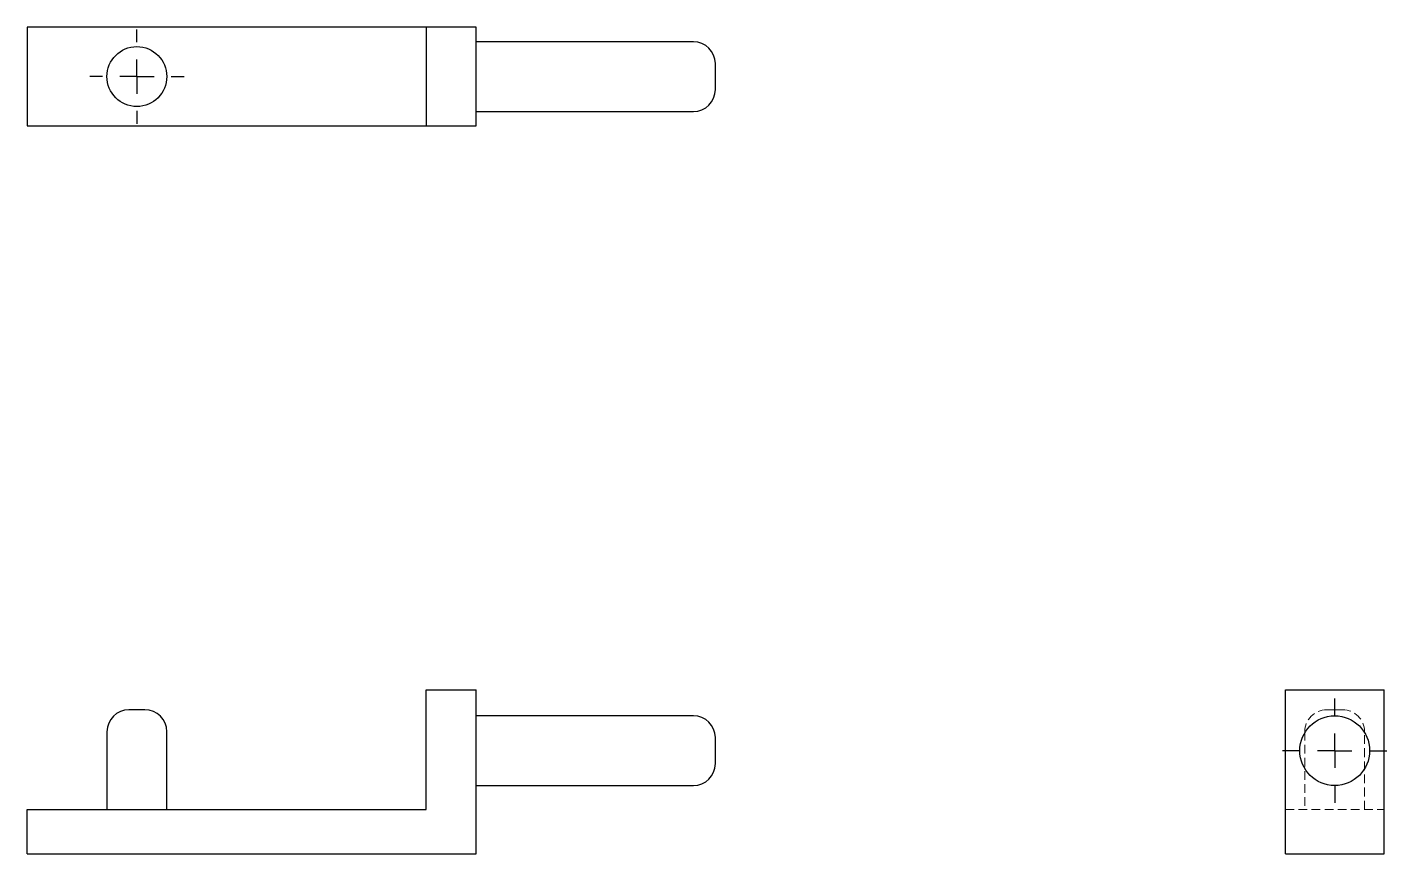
# Model space of a CAD drawing. Header units: millimetres. Extents: x 33 to 231, y 45 to 165.
import ezdxf

# ---------------------------------------------------------------- set-up
doc = ezdxf.new("R2010")
doc.units = ezdxf.units.MM
doc.linetypes.add('HIDDEN', pattern=[1.905, 1.27, -0.635])
doc.layers.add('10', color=7, linetype='Continuous')

# ---------------------------------------------------------------- blocks, each defined once
blk = doc.blocks.new('SW_CENTERMARKSYMBOL_0')
at = {"layer": '10', "color": 0}
for p, q in [((0, 5), (0, 6.85)), ((0, 0), (0, 2.5)), ((-5, 0), (-6.85, 0)), ((0, 0), (-2.5, 0)), ((0, 0), (0, -2.5)), ((0, 0), (2.5, 0)), ((5, 0), (6.85, 0)), ((0, -5), (0, -6.85))]:
    blk.add_line(p, q, dxfattribs=at)
blk = doc.blocks.new('SW_CENTERMARKSYMBOL_1')
at = {"layer": '10', "color": 0}
for p, q in [((0, 5), (0, 7.57)), ((0, 0), (0, 2.5)), ((-5, 0), (-7.57, 0)), ((0, 0), (-2.5, 0)), ((0, 0), (0, -2.5)), ((0, 0), (2.5, 0)), ((5, 0), (7.57, 0)), ((0, -5), (0, -7.57))]:
    blk.add_line(p, q, dxfattribs=at)

msp = doc.modelspace()

# ---------------------------------------------------------------- linework, layer by layer
at = {"color": 7, "linetype": 'Continuous', "lineweight": 25}
for p, q in [((33, 165.17), (33, 150.83)), ((90.97, 165.17), (33, 165.17)), ((98.22, 165.17), (90.97, 165.17)), ((90.97, 165.17), (90.97, 150.83)), ((98.22, 150.83), (98.22, 165.17)), ((129.81, 163.07), (98.22, 163.07)), ((133, 156.12), (133, 159.88)), ((98.22, 152.93), (129.81, 152.93)), ((33, 150.83), (90.97, 150.83)), ((90.97, 150.83), (98.22, 150.83)), ((90.97, 51.52), (90.97, 68.91)), ((90.97, 68.91), (98.22, 68.91)), ((98.22, 45.09), (98.22, 68.91)), ((215.83, 45.09), (215.83, 68.91)), ((215.83, 68.91), (230.17, 68.91)), ((230.17, 45.09), (230.17, 68.91)), ((50.1, 66.01), (47.78, 66.01)), ((129.81, 65.14), (98.22, 65.14)), ((44.59, 62.83), (44.59, 51.52)), ((53.29, 51.52), (53.29, 62.83)), ((133, 58.19), (133, 61.96)), ((98.22, 55), (129.81, 55)), ((33, 45.09), (33, 51.52)), ((33, 51.52), (90.97, 51.52)), ((33, 45.09), (98.22, 45.09)), ((215.83, 45.09), (230.17, 45.09))]:
    msp.add_line(p, q, dxfattribs=at)
at = {"color": 7, "linetype": 'HIDDEN', "lineweight": 18}
for p, q in [((223, 66.01), (221.84, 66.01)), ((224.16, 66.01), (223, 66.01)), ((218.65, 62.83), (218.65, 51.52)), ((227.35, 51.52), (227.35, 62.83)), ((215.83, 51.52), (230.17, 51.52))]:
    msp.add_line(p, q, dxfattribs=at)
at = {"color": 7, "linetype": 'Continuous', "lineweight": 25}
for centre, radius in [((48.94, 158), 4.35), ((223, 60.07), 5.07)]:
    msp.add_circle(centre, radius, dxfattribs=at)
for centre, start, end in [((129.81, 159.88), 0, 90), ((129.81, 156.12), 270, 360), ((47.78, 62.83), 90, 180), ((50.1, 62.83), 0, 90), ((129.81, 61.96), 0, 90), ((129.81, 58.19), 270, 360)]:
    msp.add_arc(centre, 3.19, start, end, dxfattribs=at)
at = {"color": 7, "linetype": 'HIDDEN', "lineweight": 18}
for centre, start, end in [((221.84, 62.83), 90, 180), ((224.16, 62.83), 0, 90)]:
    msp.add_arc(centre, 3.19, start, end, dxfattribs=at)

# ---------------------------------------------------------------- block references
at = {"layer": '10'}
for name, p in [('SW_CENTERMARKSYMBOL_0', (48.94, 158)), ('SW_CENTERMARKSYMBOL_1', (223, 60.07))]:
    msp.add_blockref(name, p, dxfattribs=at)

doc.saveas('drawing.dxf')
